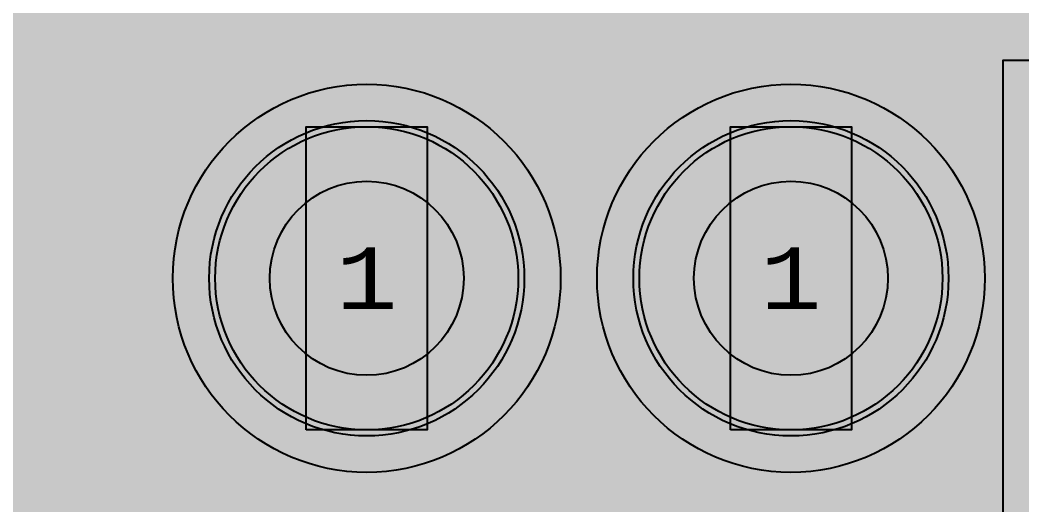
# Model space of a CAD drawing. Extents: x -28 to 199, y -61 to 255.
# Drawn here: x 78.39 to 86.66, y 190.88 to 194.88 of the extents above; entities that cross this region are included whole.
import ezdxf
from ezdxf.enums import TextEntityAlignment as Align

# ---------------------------------------------------------------- set-up
doc = ezdxf.new("R2010")
doc.units = 0
doc.header["$MEASUREMENT"] = 0
for name, color, linetype in [('ASSEMBLY_OUTLINES_BTM', 191, 'CONTINUOUS'), ('ASSEMBLY_OUTLINES_TOP', 102, 'CONTINUOUS'), ('ASSEMBLY_PART_NUMBERS_BTM', 191, 'CONTINUOUS'), ('ASSEMBLY_PART_NUMBERS_TOP', 102, 'CONTINUOUS'), ('DRILL_DRAWING', 21, 'CONTINUOUS'), ('GENERATED_SILKSCREEN_BTM', 255, 'CONTINUOUS'), ('GENERATED_SILKSCREEN_TOP', 140, 'CONTINUOUS'), ('PART_HOLES_LAYER_2', 30, 'CONTINUOUS'), ('PART_HOLES_LAYER_3', 30, 'CONTINUOUS'), ('PART_HOLES_LAYER_BOTTOM', 30, 'CONTINUOUS'), ('PART_HOLES_LAYER_TOP', 30, 'CONTINUOUS'), ('PART_PADS_LAYER_2', 230, 'CONTINUOUS'), ('PART_PADS_LAYER_3', 81, 'CONTINUOUS'), ('PART_PADS_LAYER_BOTTOM', 10, 'CONTINUOUS'), ('PART_PADS_LAYER_TOP', 150, 'CONTINUOUS'), ('PIN_NUMBERS_BTM', 8, 'CONTINUOUS'), ('PIN_NUMBERS_TOP', 8, 'CONTINUOUS'), ('PLACEMENT_OUTLINES_BTM', 222, 'CONTINUOUS'), ('PLACEMENT_OUTLINES_TOP', 130, 'CONTINUOUS'), ('PLANE_DATA_LAYER_2', 230, 'CONTINUOUS'), ('PLANE_DATA_LAYER_3', 81, 'CONTINUOUS'), ('PLANE_DATA_LAYER_TOP', 150, 'CONTINUOUS'), ('PLANE_SHAPES_LAYER_2', 230, 'CONTINUOUS'), ('PLANE_SHAPES_LAYER_3', 81, 'CONTINUOUS'), ('PLANE_SHAPES_LAYER_TOP', 150, 'CONTINUOUS'), ('SILKSCREEN_OUTLINES_BTM', 211, 'CONTINUOUS'), ('SILKSCREEN_OUTLINES_TOP', 150, 'CONTINUOUS'), ('SOLDERMASK_PADS_BTM', 12, 'CONTINUOUS'), ('SOLDERMASK_PADS_TOP', 180, 'CONTINUOUS'), ('TRACES_LAYER_BOTTOM', 10, 'CONTINUOUS'), ('TRACES_LAYER_TOP', 150, 'CONTINUOUS')]:
    doc.layers.add(name, color=color, linetype=linetype)
doc.styles.add('COURIER_NEW', font='COUR.TTF')
doc.styles.add('VERIBEST_GERBER_0', font='txt')

msp = doc.modelspace()

# ---------------------------------------------------------------- hatches: boundary and pattern name
at = {"layer": 'PART_HOLES_LAYER_2'}
h = msp.add_hatch(color=256, dxfattribs=at)
edge = h.paths.add_edge_path()
edge.add_arc((81.25, 192.75), 0.8, 0, 360)
h = msp.add_hatch(color=256, dxfattribs=at)
edge = h.paths.add_edge_path()
edge.add_arc((84.75, 192.75), 0.8, 0, 360)
at = {"layer": 'PART_HOLES_LAYER_3'}
h = msp.add_hatch(color=256, dxfattribs=at)
edge = h.paths.add_edge_path()
edge.add_arc((81.25, 192.75), 0.8, 0, 360)
h = msp.add_hatch(color=256, dxfattribs=at)
edge = h.paths.add_edge_path()
edge.add_arc((84.75, 192.75), 0.8, 0, 360)
at = {"layer": 'PART_HOLES_LAYER_BOTTOM'}
h = msp.add_hatch(color=256, dxfattribs=at)
edge = h.paths.add_edge_path()
edge.add_arc((81.25, 192.75), 0.8, 0, 360)
h = msp.add_hatch(color=256, dxfattribs=at)
edge = h.paths.add_edge_path()
edge.add_arc((84.75, 192.75), 0.8, 0, 360)
at = {"layer": 'PART_HOLES_LAYER_TOP'}
h = msp.add_hatch(color=256, dxfattribs=at)
edge = h.paths.add_edge_path()
edge.add_arc((81.25, 192.75), 0.8, 0, 360)
h = msp.add_hatch(color=256, dxfattribs=at)
edge = h.paths.add_edge_path()
edge.add_arc((84.75, 192.75), 0.8, 0, 360)
at = {"layer": 'PLANE_DATA_LAYER_2'}
for points in [[(81.25, 192.75), (81.25, 194.3262)], [(84.75, 192.75), (84.75, 194.3262)], [(81.25, 192.75), (79.6738, 192.75)], [(81.25, 192.75), (82.8262, 192.75)], [(81.25, 192.75), (81.25, 191.1738)], [(84.75, 192.75), (83.1738, 192.75)], [(84.75, 192.75), (86.3262, 192.75)], [(84.75, 192.75), (84.75, 191.1738)]]:
    msp.add_hatch(color=256, dxfattribs=at).paths.add_polyline_path(points, is_closed=False, flags=0)
at = {"layer": 'PLANE_DATA_LAYER_3'}
for points in [[(81.25, 192.75), (81.25, 194.3262)], [(84.75, 192.75), (84.75, 194.3262)], [(81.25, 192.75), (79.6738, 192.75)], [(81.25, 192.75), (82.8262, 192.75)], [(81.25, 192.75), (81.25, 191.1738)], [(84.75, 192.75), (83.1738, 192.75)], [(84.75, 192.75), (86.3262, 192.75)], [(84.75, 192.75), (84.75, 191.1738)]]:
    msp.add_hatch(color=256, dxfattribs=at).paths.add_polyline_path(points, is_closed=False, flags=0)
at = {"layer": 'PLANE_DATA_LAYER_TOP'}
h = msp.add_hatch(color=256, dxfattribs=at)
h.paths.add_polyline_path([(86.46345, 185.47384, -0.19891), (86.44113, 185.41995), (76.79709, 175.77591, 0.1989122), (76.65064, 175.42236), (76.65064, 172.0512, -0.4142136), (76.57444, 171.975), (76.55908, 171.975, -0.3496024), (76.48481, 172.03416, 0.5130308), (75.58599, 172.41127, -0.138574), (75.54611, 172.4), (75.273, 172.4, 0.1989122), (74.91945, 172.25355), (74.86728, 172.20138, -0.1989134), (74.81339, 172.17906), (73.0762, 172.17906, -0.4142136), (73, 172.25526), (73, 177.99999, 0.4142136), (72.99999, 178), (66.25001, 178, 0.4142136), (66.25, 177.99999), (66.25, 172.17423, -0.2644198), (66.21277, 172.10875, 0.0622368), (66.1149, 172.03262), (64.03758, 169.9553, 0.1989122), (63.89113, 169.60175), (63.89113, 163.70176, -0.19891), (63.86882, 163.64788), (62.49325, 162.27232, -0.1989134), (62.43937, 162.25), (50.8262, 162.25, -0.4142136), (50.75, 162.3262), (50.75, 162.9238, -0.4142136), (50.8262, 163), (51.65, 163, 0.4142136), (52.1, 163.45), (52.1, 164.55, 0.4142136), (51.65, 165), (50.8262, 165, -0.4142136), (50.75, 165.0762), (50.75, 165.24999, 0.4142136), (50.74999, 165.25), (45.59232, 165.25, -0.2733697), (45.52557, 165.28944, 0.4661355), (44.62396, 165.46754, -0.6297857), (44.5, 165.52692), (44.5, 166.46541, -0.4142136), (44.5762, 166.54161), (45.72687, 166.54161, 0.1989122), (46.08042, 166.68806), (47.40897, 168.0166, -0.5745546), (47.53629, 167.98306, 3.377819), (47.8637, 169.02144, -0.6341075), (47.73901, 169.08022), (47.73901, 171.66978, -0.6341075), (47.8637, 171.72856, 2.1211046), (47.8637, 173.27144, -0.6341075), (47.73901, 173.33022), (47.73901, 175.91978, -0.6341075), (47.8637, 175.97856, 2.1211046), (47.8637, 177.52144, -0.6341075), (47.73901, 177.58022), (47.73901, 177.63997, -0.19891), (47.76133, 177.69385), (54.79516, 184.72768, -0.1989134), (54.84904, 184.75), (70.49999, 184.75, 0.4142136), (70.5, 184.75001), (70.5, 186.26253, -0.6792468), (70.6317, 186.31474, 2.5221309), (70.6317, 187.68526, -0.6792468), (70.5, 187.73747), (70.5, 188.80253, -0.6792468), (70.6317, 188.85475, 2.5221309), (70.6317, 190.22526, -0.6792468), (70.5, 190.27747), (70.5, 192.38236, -0.4142136), (70.5762, 192.45856), (75.37844, 192.45856, 0.1989122), (75.73199, 192.60501), (77.35466, 194.22768, -0.1989134), (77.40854, 194.25), (80.57383, 194.25, -0.7996942), (80.60652, 194.10497, 0.2895658), (79.75, 192.75, 1), (82.75, 192.75, 0.2895658), (81.89348, 194.10497, -0.7996942), (81.92617, 194.25), (84.07383, 194.25, -0.7996942), (84.10652, 194.10497, 0.2895658), (83.25, 192.75, 1), (86.25, 192.75, 0.2895658), (85.39348, 194.10497, -0.7996942), (85.42617, 194.25), (86.20374, 194.25, -0.1989134), (86.25763, 194.22768), (86.44113, 194.04418, -0.19891), (86.46345, 193.9903)], flags=0)
h.paths.add_polyline_path([(54.4, 180.5, -1), (55.6, 180.5, -1)], flags=0)
h.paths.add_polyline_path([(57.77476, 179.99969, -0.6213994), (57.7173, 180.12366, 3.406558), (57.10196, 179.91855, -0.6213956), (57.13037, 179.7849, 5.7138725)], flags=0)
h.paths.add_polyline_path([(58.65, 180.5, -1), (59.85, 180.5, -1)], flags=0)
h.paths.add_polyline_path([(57.25, 175.5, -1), (60.25, 175.5, -1)], flags=0)
h.paths.add_polyline_path([(59, 168.5, -1), (61, 168.5, -1)], flags=0)
h.paths.add_polyline_path([(59.25, 179, -1), (61.25, 179, -1)], flags=0)
h.paths.add_polyline_path([(60, 173.5, -1), (62, 173.5, -1)], flags=0)
h.paths.add_polyline_path([(60.9, 167.5, -1), (62.1, 167.5, -1)], flags=0)
h.paths.add_polyline_path([(60.9, 171.5, -1), (62.1, 171.5, -1)], flags=0)
h.paths.add_polyline_path([(60.9, 180.5, -1), (62.1, 180.5, -1)], flags=0)
h.paths.add_polyline_path([(63.64804, 179.91855, 3.406558), (63.0327, 180.12366, -0.6213994), (62.97524, 179.99969, 5.7138725), (63.61963, 179.7849, -0.6213956)], flags=0)
h.paths.add_polyline_path([(74, 179.25, -1), (76, 179.25, -1)], flags=0)
h.paths.add_polyline_path([(76.5, 179.25, -1), (78.5, 179.25, -1)], flags=0)
h.paths.add_polyline_path([(78, 181, -1), (81, 181, -1)], flags=0)
h.paths.add_polyline_path([(80.25, 187, -1), (83.25, 187, -1)], flags=0)
for points in [[(81.25, 192.75), (80.07582, 193.80153)], [(81.25, 192.75), (82.42418, 193.80153)], [(84.75, 192.75), (83.57582, 193.80153)], [(84.75, 192.75), (85.92418, 193.80153)], [(81.25, 192.75), (80.13546, 191.63546)], [(81.25, 192.75), (82.36454, 191.63546)], [(84.75, 192.75), (83.63546, 191.63546)], [(84.75, 192.75), (85.86454, 191.63546)]]:
    msp.add_hatch(color=256, dxfattribs=at).paths.add_polyline_path(points, is_closed=False, flags=0)
at = {"layer": 'PLANE_SHAPES_LAYER_2'}
h = msp.add_hatch(color=256, dxfattribs=at)
h.paths.add_polyline_path([(169.5, 129.25), (149.5, 129.25), (142.25, 122), (142.25, 90.5), (147.5, 90.5), (147.5, 80), (154, 80), (154, 69.25), (131.75, 69.25), (131.75, 73.25), (121.25, 73.25), (121.25, 81), (110.5, 81), (110.5, 125.75), (106.5, 125.75), (106.5, 128.75), (93.5, 128.75), (93.5, 120.25), (91.75, 120.25), (91.75, 121.5), (80, 121.5), (80, 118.25), (73.25, 118.25), (73.25, 124.5), (67.5, 124.5), (67.5, 128), (57.75, 128), (57.75, 120.25), (55.25, 120.25), (55.25, 121.5), (47.5, 121.5), (47.5, 119), (35, 119), (35, 134.75), (32.75, 134.75), (32.75, 159.75), (29.25, 159.75), (29.25, 175.25), (22.5, 175.25), (22.5, 195.25), (17.25, 195.25), (17.25, 198), (22.5, 198), (22.5, 216.5), (40.25, 216.5), (40.25, 235.5), (54.5, 235.5), (54.5, 254), (87.25, 254), (87.25, 236.25), (86.25, 236.25), (86.25, 228.75), (81, 228.75), (81, 218.75), (95.25, 218.75), (95.25, 194.5), (87, 194.5), (87, 172), (131.1, 172), (131.1, 208.75), (115.5, 208.75), (115.5, 213.75), (106.75, 213.75), (106.75, 218.75), (110.25, 222.25), (110.25, 226.25), (142.5, 226.25), (142.5, 221.5), (160.5, 221.5), (160.5, 240.75), (169.5, 240.75)])
h.paths.add_polyline_path([(35.5, 149.5), (41.75, 149.5), (41.75, 152), (39.25, 152), (39.25, 154), (37.75, 154), (37.75, 152), (35.5, 152)], flags=16)
h.paths.add_polyline_path([(37.5, 125.75), (37.5, 128.75), (42.75, 128.75), (42.75, 125.75)], flags=16)
h.paths.add_polyline_path([(52, 127.75), (52, 130.75), (54.25, 130.75), (54.25, 127.75)], flags=16)
h.paths.add_polyline_path([(50.75, 219.5), (50.75, 226.5), (71.75, 226.5), (71.75, 219.5)], flags=16)
h.paths.add_polyline_path([(66.5, 150.75), (66.5, 177.5), (72.25, 177.5), (72.25, 150.75)], flags=16)
h.paths.add_polyline_path([(47.25, 185.25), (73, 185.25), (73, 188.25), (70.25, 188.25), (70.25, 191), (47.25, 191)], flags=16)
h.paths.add_polyline_path([(84.5, 208), (84.5, 212.75), (85, 212.75), (85, 208)], flags=16)
h.paths.add_polyline_path([(61.5, 137.25), (87.75, 137.25), (87.75, 140.5), (84.75, 140.5), (84.75, 143), (61.5, 143)], flags=16)
h.paths.add_polyline_path([(88.75, 127), (88.75, 130), (91, 130), (91, 127)], flags=16)
h.paths.add_polyline_path([(85.5, 130.25), (85.5, 132.5), (91, 132.5), (91, 130.25)], flags=16)
h.paths.add_polyline_path([(108.75, 142.25), (135.75, 142.25), (135.75, 145.75), (132.25, 145.75), (132.25, 149), (108.75, 149)], flags=16)
h.paths.add_polyline_path([(114.25, 126.75), (140.75, 126.75), (140.75, 129.75), (137.25, 129.75), (137.25, 133), (114.25, 133)], flags=16)
h.paths.add_polyline_path([(155.25, 180.25), (166.25, 180.25), (166.25, 186.25), (152.25, 186.25), (152.25, 183), (155.25, 183)], flags=16)
at = {"layer": 'PLANE_SHAPES_LAYER_3'}
h = msp.add_hatch(color=256, dxfattribs=at)
h.paths.add_polyline_path([(169.5, 129.25), (149.5, 129.25), (142.25, 122), (142.25, 90.5), (147.5, 90.5), (147.5, 80), (154, 80), (154, 69.25), (131.75, 69.25), (131.75, 73.25), (121.25, 73.25), (121.25, 81), (110.5, 81), (110.5, 125.75), (106.5, 125.75), (106.5, 128.75), (93.5, 128.75), (93.5, 120.25), (91.75, 120.25), (91.75, 121.5), (80, 121.5), (80, 118.25), (73.25, 118.25), (73.25, 124.5), (67.5, 124.5), (67.5, 127.75), (58.25, 127.75), (58.25, 130.25), (88.75, 130.25), (88.75, 127), (91, 127), (91, 132.5), (55, 132.5), (55, 131.25), (52, 131.25), (52, 127.75), (55, 127.75), (55, 127.25), (57.75, 127.25), (57.75, 120.25), (55.25, 120.25), (55.25, 121.5), (47.5, 121.5), (47.5, 119), (35, 119), (35, 134.75), (32.75, 134.75), (32.75, 159.75), (29.25, 159.75), (29.25, 175.25), (22.5, 175.25), (22.5, 195.25), (17.25, 195.25), (17.25, 198), (22.5, 198), (22.5, 216.5), (40.25, 216.5), (40.25, 235.5), (54.5, 235.5), (54.5, 254), (87.25, 254), (87.25, 236.25), (86.25, 236.25), (86.25, 228.75), (81, 228.75), (81, 218.75), (95.25, 218.75), (95.25, 194.5), (87, 194.5), (87, 172), (131.1, 172), (131.1, 208.75), (115.5, 208.75), (115.5, 213.75), (106.75, 213.75), (106.75, 218.75), (110.25, 222.25), (110.25, 226.25), (142.5, 226.25), (142.5, 221.5), (160.5, 221.5), (160.5, 240.75), (169.5, 240.75)])
h.paths.add_polyline_path([(35.5, 149.5), (41.75, 149.5), (41.75, 152), (39.25, 152), (39.25, 154), (37.75, 154), (37.75, 152), (35.5, 152)], flags=16)
h.paths.add_polyline_path([(37.5, 125.75), (37.5, 128.75), (42.75, 128.75), (42.75, 125.75)], flags=16)
h.paths.add_polyline_path([(50.75, 219.5), (50.75, 226.5), (71.75, 226.5), (71.75, 219.5)], flags=16)
h.paths.add_polyline_path([(66.5, 150.75), (66.5, 177.5), (72.25, 177.5), (72.25, 150.75)], flags=16)
h.paths.add_polyline_path([(47.25, 185.25), (73, 185.25), (73, 188.25), (70.25, 188.25), (70.25, 191), (47.25, 191)], flags=16)
h.paths.add_polyline_path([(84.5, 208), (84.5, 212.75), (85, 212.75), (85, 208)], flags=16)
h.paths.add_polyline_path([(61.5, 137.25), (87.75, 137.25), (87.75, 140.5), (84.75, 140.5), (84.75, 143), (61.5, 143)], flags=16)
h.paths.add_polyline_path([(108.75, 142.25), (135.75, 142.25), (135.75, 145.75), (132.25, 145.75), (132.25, 149), (108.75, 149)], flags=16)
h.paths.add_polyline_path([(114.25, 126.75), (140.75, 126.75), (140.75, 129.75), (137.25, 129.75), (137.25, 133), (114.25, 133)], flags=16)
h.paths.add_polyline_path([(155.25, 180.25), (166.25, 180.25), (166.25, 186.25), (152.25, 186.25), (152.25, 183), (155.25, 183)], flags=16)

# ---------------------------------------------------------------- linework, layer by layer
at = {"layer": 'ASSEMBLY_OUTLINES_BTM'}
msp.add_lwpolyline([(84.25, 191.5), (84.25, 194), (85.25, 194), (85.25, 191.5)], close=True, dxfattribs=at)
msp.add_circle((84.75, 192.75), 1.6, dxfattribs=at)
at = {"layer": 'ASSEMBLY_OUTLINES_TOP', "const_width": 0.2}
msp.add_lwpolyline([(86.5, 186.95), (86.5, 194.55), (91.5, 194.55), (91.5, 186.95)], close=True, dxfattribs=at)
at = {"layer": 'ASSEMBLY_OUTLINES_TOP'}
msp.add_lwpolyline([(80.75, 191.5), (80.75, 194), (81.75, 194), (81.75, 191.5)], close=True, dxfattribs=at)
msp.add_circle((81.25, 192.75), 1.6, dxfattribs=at)
at = {"layer": 'GENERATED_SILKSCREEN_BTM', "const_width": 0.15}
msp.add_lwpolyline([(83.15, 192.75, -1), (86.35, 192.75, -1)], format="xyb", close=True, dxfattribs=at)
msp.add_lwpolyline([(86.9824, 194.1104), (86.8032, 193.9824), (87.504, 193.9824)], dxfattribs=at)
at = {"layer": 'GENERATED_SILKSCREEN_TOP', "const_width": 0.15}
msp.add_lwpolyline([(86.5, 186.95), (86.5, 194.55), (91.5, 194.55), (91.5, 186.95)], close=True, dxfattribs=at)
msp.add_lwpolyline([(79.65, 192.75, -1), (82.85, 192.75, -1)], format="xyb", close=True, dxfattribs=at)
at = {"layer": 'PART_HOLES_LAYER_2'}
for centre in [(81.25, 192.75), (84.75, 192.75)]:
    msp.add_circle(centre, 0.8, dxfattribs=at)
at = {"layer": 'PART_HOLES_LAYER_3'}
for centre in [(81.25, 192.75), (84.75, 192.75)]:
    msp.add_circle(centre, 0.8, dxfattribs=at)
at = {"layer": 'PART_HOLES_LAYER_BOTTOM'}
for centre in [(81.25, 192.75), (84.75, 192.75)]:
    msp.add_circle(centre, 0.8, dxfattribs=at)
at = {"layer": 'PART_HOLES_LAYER_TOP'}
for centre in [(81.25, 192.75), (84.75, 192.75)]:
    msp.add_circle(centre, 0.8, dxfattribs=at)
at = {"layer": 'PART_PADS_LAYER_2'}
for centre in [(81.25, 192.75), (84.75, 192.75)]:
    msp.add_circle(centre, 1.25, dxfattribs=at)
at = {"layer": 'PART_PADS_LAYER_3'}
for centre in [(81.25, 192.75), (84.75, 192.75)]:
    msp.add_circle(centre, 1.25, dxfattribs=at)
at = {"layer": 'PART_PADS_LAYER_BOTTOM'}
for centre in [(81.25, 192.75), (84.75, 192.75)]:
    msp.add_circle(centre, 1.25, dxfattribs=at)
at = {"layer": 'PART_PADS_LAYER_TOP'}
for centre in [(81.25, 192.75), (84.75, 192.75)]:
    msp.add_circle(centre, 1.25, dxfattribs=at)
at = {"layer": 'PLACEMENT_OUTLINES_BTM'}
msp.add_circle((84.75, 192.75), 1.6, dxfattribs=at)
at = {"layer": 'PLACEMENT_OUTLINES_TOP'}
msp.add_lwpolyline([(86.5, 186.95), (86.5, 194.55), (91.5, 194.55), (91.5, 186.95)], close=True, dxfattribs=at)
msp.add_circle((81.25, 192.75), 1.6, dxfattribs=at)
at = {"layer": 'PLANE_DATA_LAYER_2', "const_width": 0.5}
for points in [[(81.25, 192.75), (81.25, 194.3262)], [(84.75, 192.75), (84.75, 194.3262)], [(81.25, 192.75), (79.6738, 192.75)], [(81.25, 192.75), (82.8262, 192.75)], [(81.25, 192.75), (81.25, 191.1738)], [(84.75, 192.75), (83.1738, 192.75)], [(84.75, 192.75), (86.3262, 192.75)], [(84.75, 192.75), (84.75, 191.1738)]]:
    msp.add_lwpolyline(points, dxfattribs=at)
at = {"layer": 'PLANE_DATA_LAYER_3', "const_width": 0.5}
for points in [[(81.25, 192.75), (81.25, 194.3262)], [(84.75, 192.75), (84.75, 194.3262)], [(81.25, 192.75), (79.6738, 192.75)], [(81.25, 192.75), (82.8262, 192.75)], [(81.25, 192.75), (81.25, 191.1738)], [(84.75, 192.75), (83.1738, 192.75)], [(84.75, 192.75), (86.3262, 192.75)], [(84.75, 192.75), (84.75, 191.1738)]]:
    msp.add_lwpolyline(points, dxfattribs=at)
at = {"layer": 'PLANE_DATA_LAYER_TOP', "const_width": 0.5}
for points in [[(81.25, 192.75), (80.07582, 193.80153)], [(81.25, 192.75), (82.42418, 193.80153)], [(84.75, 192.75), (83.57582, 193.80153)], [(84.75, 192.75), (85.92418, 193.80153)], [(81.25, 192.75), (80.13546, 191.63546)], [(81.25, 192.75), (82.36454, 191.63546)], [(84.75, 192.75), (83.63546, 191.63546)], [(84.75, 192.75), (85.86454, 191.63546)]]:
    msp.add_lwpolyline(points, dxfattribs=at)
at = {"layer": 'PLANE_SHAPES_LAYER_TOP'}
msp.add_solid([(70.5, 190), (87.25, 190), (70.5, 194.25), (87.25, 194.25)], dxfattribs=at)
at = {"layer": 'SILKSCREEN_OUTLINES_BTM'}
msp.add_circle((84.75, 192.75), 1.6, dxfattribs=at)
at = {"layer": 'SILKSCREEN_OUTLINES_TOP'}
msp.add_lwpolyline([(86.5, 186.95), (86.5, 194.55), (91.5, 194.55), (91.5, 186.95)], close=True, dxfattribs=at)
msp.add_circle((81.25, 192.75), 1.6, dxfattribs=at)
at = {"layer": 'SOLDERMASK_PADS_BTM'}
for centre in [(81.25, 192.75), (84.75, 192.75)]:
    msp.add_circle(centre, 1.3, dxfattribs=at)
at = {"layer": 'SOLDERMASK_PADS_TOP'}
for centre in [(81.25, 192.75), (84.75, 192.75)]:
    msp.add_circle(centre, 1.3, dxfattribs=at)
at = {"layer": 'TRACES_LAYER_BOTTOM', "const_width": 0.5}
msp.add_lwpolyline([(75.85, 169), (75.9, 169), (77.92747, 171.02747), (77.92747, 173.53145), (79.30054, 174.90451), (79.30054, 177.88715), (86.84468, 185.43129), (86.84468, 192.62844), (87.50624, 193.29), (89, 193.29)], dxfattribs=at)
at = {"layer": 'TRACES_LAYER_TOP', "const_width": 0.5}
msp.add_lwpolyline([(99.46, 219.25), (100.40587, 218.30413), (100.40587, 213.58939), (98.20966, 211.39318), (96.0922, 211.39318), (85.67458, 200.97556), (85.67458, 195.51784), (86.96345, 194.22897), (86.96345, 185.23517), (77.15064, 175.42236), (77.15064, 167.23975), (71.42229, 161.5114), (64.2345, 161.5114), (62.94139, 160.21829), (53.42297, 160.21829), (52.62383, 159.41915), (52.62383, 155.76767), (50.10616, 153.25), (48.85, 153.25)], dxfattribs=at)

# ---------------------------------------------------------------- texts
at = {"layer": 'ASSEMBLY_PART_NUMBERS_BTM', "style": 'VERIBEST_GERBER_0', "text_generation_flag": 2}
for s, p in [('ERJ-3EKF1022V', (84.79, 212.5)), ('ERJ-3EKF10R7V', (83.96, 207.75)), ('CL21B225KOFNNNE', (86.29, 207)), ('MMZ1608A182B', (81.71, 202.75)), ('CL21B106KOQNNNE', (80.71, 197)), ('CL21B106KOQNNNE', (83.21, 197)), ('ERJ-3GEY0R00V', (78.46, 197))]:
    msp.add_text(s, height=2.032, rotation=90, dxfattribs=at).set_placement(p, align=Align.TOP_LEFT)
for s, p in [('AD1582BRTZ-REEL7', (89, 196.46)), ('5126', (84.75, 195.29)), ('CL10B104KB8SFNC', (109.5, 195.04)), ('CL21B225KOFNNNE', (105.5, 193.96))]:
    msp.add_text(s, height=2.032, dxfattribs=at).set_placement(p, align=Align.TOP_LEFT)
at = {"layer": 'ASSEMBLY_PART_NUMBERS_TOP', "style": 'VERIBEST_GERBER_0'}
for s, p in [('CL21B225KOFNNNE', (86.46, 215)), ('CL21B106KOQNNNE', (84.79, 213.25)), ('CC0805KKX7R7BB105', (86.46, 211.25)), ('CL21B225KOFNNNE', (81.21, 207)), ('CL10B104KB8SFNC', (80.29, 199.75))]:
    msp.add_text(s, height=2.032, rotation=270, dxfattribs=at).set_placement(p, align=Align.TOP_LEFT)
msp.add_text('1N4148W-7-F', height=2.032, dxfattribs=at).set_placement((71.25, 194.21), align=Align.TOP_LEFT)
at = {"layer": 'DRILL_DRAWING', "style": 'VERIBEST_GERBER_0'}
for p in [(81.25, 192.75), (84.75, 192.75)]:
    msp.add_text('K', height=2, dxfattribs=at).set_placement(p, align=Align.MIDDLE_CENTER)
at = {"layer": 'PIN_NUMBERS_BTM', "style": 'COURIER_NEW'}
for p in [(81.25, 192.75), (84.75, 192.75)]:
    msp.add_text('1', height=0.508, dxfattribs=at).set_placement(p, align=Align.MIDDLE_CENTER)
at = {"layer": 'PIN_NUMBERS_TOP', "style": 'COURIER_NEW'}
for p in [(81.25, 192.75), (84.75, 192.75)]:
    msp.add_text('1', height=0.508, dxfattribs=at).set_placement(p, align=Align.MIDDLE_CENTER)

doc.saveas('drawing.dxf')
